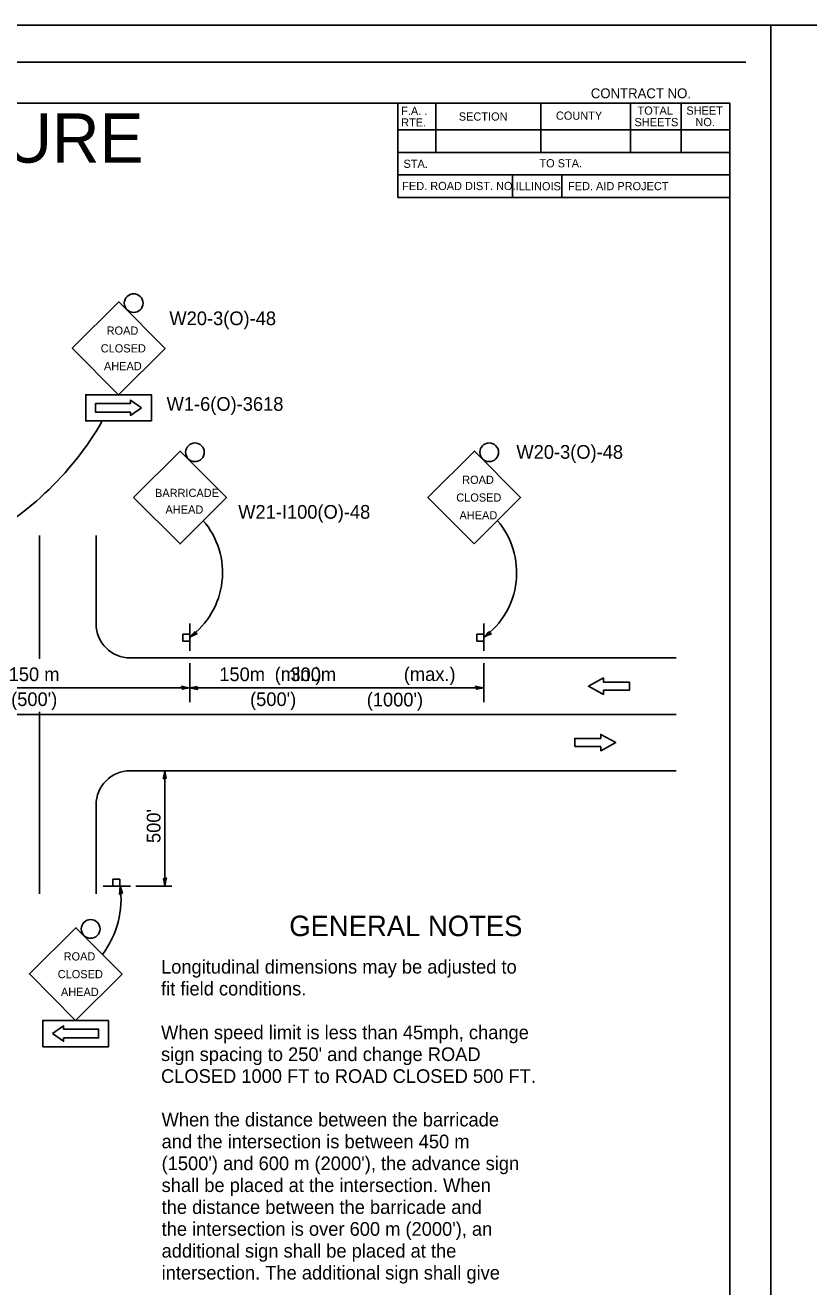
# Model space of a CAD drawing. Extents: x 2147643 to 2167443, y 2146757 to 2149469.
# Drawn here: x 2152589 to 2153066, y 2147855 to 2148625 of the extents above; entities that cross this region are included whole.
import ezdxf

# ---------------------------------------------------------------- set-up
doc = ezdxf.new("R2010")
doc.units = 0
for name, color, linetype in [('Alignment_EX_50 Centerline', 7, 'Continuous'), ('Design_PR_EOP', 7, 'Continuous'), ('Design_PR_Roadway Dimensions', 7, 'Continuous'), ('Design_PR_Roadway Notes', 7, 'Continuous'), ('Lighting_PR_Above Ground Items', 7, 'Continuous'), ('Sheets_General Details', 7, 'Continuous'), ('Sheets_Plotter Plotting Border', 7, 'Continuous'), ('Stage_Construction Notes', 7, 'Continuous'), ('Stage_Construction Traffic Control', 7, 'Continuous'), ('Topo_Advertising Sign', 7, 'Continuous')]:
    doc.layers.add(name, color=color, linetype=linetype)

msp = doc.modelspace()

# ---------------------------------------------------------------- linework, layer by layer
at = {"layer": 'Alignment_EX_50 Centerline'}
for p, q in [((2152597.42, 2148238.29), (2152597.42, 2148313.48)), ((2152413.04, 2148204.43), (2152985.39, 2148204.43)), ((2152597.42, 2148095.05), (2152597.42, 2148205.93))]:
    msp.add_line(p, q, dxfattribs=at)
at = {"layer": 'Design_PR_EOP'}
for p, q in [((2152631.79, 2148259.63), (2152631.79, 2148313.48)), ((2152652.62, 2148238.8), (2152985.39, 2148238.8)), ((2152652.62, 2148170.05), (2152985.39, 2148170.05)), ((2152631.79, 2148095.05), (2152631.79, 2148149.22))]:
    msp.add_line(p, q, dxfattribs=at)
for centre, start, end in [((2152652.62, 2148259.64), 180, 270), ((2152652.62, 2148149.22), 90, 180)]:
    msp.add_arc(centre, 20.83, start, end, dxfattribs=at)
at = {"layer": 'Design_PR_Roadway Dimensions'}
for p, q in [((2152688.88, 2148211.82), (2152688.88, 2148235.55)), ((2152868.17, 2148211.82), (2152868.17, 2148235.55)), ((2152433.31, 2148220.58), (2152688.88, 2148220.58)), ((2152688.88, 2148220.58), (2152868.17, 2148220.58)), ((2152673.74, 2148170.05), (2152673.74, 2148099.74)), ((2152656.05, 2148099.74), (2152678.02, 2148099.74))]:
    msp.add_line(p, q, dxfattribs=at)
for points in [[(2152693.54, 2148253.57), (2152692.64, 2148254.11), (2152691.97, 2148254.76), (2152690.64, 2148253.29), (2152688.88, 2148251.47), (2152691.32, 2148252.65)], [(2152872.83, 2148253.57), (2152871.94, 2148254.11), (2152871.27, 2148254.76), (2152869.94, 2148253.29), (2152868.17, 2148251.47), (2152870.61, 2148252.65)], [(2152683.88, 2148221.62), (2152684.29, 2148220.66), (2152684.44, 2148219.74), (2152686.38, 2148220.14), (2152688.88, 2148220.58), (2152686.21, 2148221.06)], [(2152693.88, 2148219.53), (2152693.47, 2148220.49), (2152693.31, 2148221.41), (2152691.38, 2148221.01), (2152688.88, 2148220.58), (2152691.55, 2148220.09)], [(2152863.17, 2148221.62), (2152863.58, 2148220.66), (2152863.74, 2148219.74), (2152865.67, 2148220.14), (2152868.17, 2148220.58), (2152865.51, 2148221.06)], [(2152672.7, 2148165.05), (2152673.66, 2148165.46), (2152674.58, 2148165.62), (2152674.17, 2148167.55), (2152673.74, 2148170.05), (2152673.26, 2148167.38)], [(2152674.79, 2148104.74), (2152673.83, 2148104.33), (2152672.91, 2148104.18), (2152673.31, 2148102.24), (2152673.74, 2148099.74), (2152674.23, 2148102.41)], [(2152646.14, 2148094.64), (2152647.03, 2148095.18), (2152647.92, 2148095.47), (2152647.24, 2148097.33), (2152646.45, 2148099.74), (2152646.36, 2148097.03)]]:
    msp.add_lwpolyline(points, close=True, dxfattribs=at)
for centre, radius, start, end in [((2152472.25, 2148476.76), 188.19, 295.82219, 330.2387), ((2152660.26, 2148290.8), 48.64, 306.04347, 40.66003), ((2152839.55, 2148290.8), 48.64, 306.04347, 40.66003), ((2152591.44, 2148091.75), 55.59, 322.71701, 8.26748)]:
    msp.add_arc(centre, radius, start, end, dxfattribs=at)
at = {"layer": 'Lighting_PR_Above Ground Items'}
for points in [[(2152956.92, 2148224.11), (2152941.09, 2148224.11), (2152941.09, 2148226.61), (2152931.93, 2148221.61), (2152941.09, 2148216.61), (2152941.09, 2148219.11), (2152956.92, 2148219.11)], [(2152923.6, 2148184.74), (2152939.43, 2148184.74), (2152939.43, 2148182.24), (2152948.59, 2148187.24), (2152939.43, 2148192.24), (2152939.43, 2148189.74), (2152923.6, 2148189.74)]]:
    msp.add_lwpolyline(points, close=True, dxfattribs=at)
at = {"layer": 'Sheets_General Details'}
for p, q in [((2151243.18, 2148624.6), (2153043.18, 2148624.6)), ((2153043.18, 2148624.6), (2153043.18, 2147479.6)), ((2153043.18, 2147479.6), (2153043.18, 2148624.6)), ((2153043.18, 2148624.6), (2154843.18, 2148624.6)), ((2151289.36, 2148602.1), (2153028.01, 2148602.1)), ((2151343.18, 2148577.1), (2153018.18, 2148577.1)), ((2152815.68, 2148577.1), (2152815.68, 2148519.6)), ((2152838.95, 2148577.1), (2152838.95, 2148547.1)), ((2152902.9, 2148577.1), (2152902.9, 2148547.1)), ((2152957.51, 2148577.1), (2152957.51, 2148547.1)), ((2152988.55, 2148577.1), (2152988.55, 2148547.1)), ((2153018.18, 2148577.1), (2153018.18, 2147527.1)), ((2152815.68, 2148560.85), (2153018.18, 2148560.85)), ((2152815.68, 2148547.1), (2153018.18, 2148547.1)), ((2152815.68, 2148533.35), (2153018.18, 2148533.35)), ((2152885.68, 2148533.35), (2152885.68, 2148519.6)), ((2152915.68, 2148533.35), (2152915.68, 2148519.6)), ((2152815.68, 2148519.6), (2153018.18, 2148519.6))]:
    msp.add_line(p, q, dxfattribs=at)
at = {"layer": 'Sheets_Plotter Plotting Border'}
for points in [[(2151243.18, 2148624.6), (2153043.18, 2148624.6), (2153043.18, 2147479.6), (2151243.18, 2147479.6)], [(2153043.18, 2148624.6), (2154843.18, 2148624.6), (2154843.18, 2147479.6), (2153043.18, 2147479.6)]]:
    msp.add_lwpolyline(points, close=True, dxfattribs=at)
at = {"layer": 'Stage_Construction Traffic Control'}
for points in [[(2152645.54, 2148399.34), (2152673.89, 2148427.55), (2152645.69, 2148455.9), (2152617.34, 2148427.69)], [(2152665.54, 2148383.35), (2152665.54, 2148399.34), (2152625.55, 2148399.34), (2152625.55, 2148383.35)], [(2152659.54, 2148391.34), (2152652.88, 2148386.68), (2152652.88, 2148388.68), (2152631.55, 2148388.68), (2152631.55, 2148394.01), (2152652.88, 2148394.01), (2152652.88, 2148396.01)], [(2152659.54, 2148391.34), (2152652.88, 2148396.01), (2152652.88, 2148394.01), (2152631.55, 2148394.01), (2152631.55, 2148388.68), (2152652.88, 2148388.68), (2152652.88, 2148386.68)], [(2152654.7, 2148336.6), (2152682.98, 2148308.32), (2152711.27, 2148336.6), (2152682.98, 2148364.89)], [(2152862.28, 2148308.39), (2152890.63, 2148336.6), (2152862.42, 2148364.95), (2152834.07, 2148336.74)], [(2152619.34, 2148017.79), (2152647.68, 2148046), (2152619.48, 2148074.35), (2152591.13, 2148046.14)], [(2152599.34, 2148001.79), (2152599.34, 2148017.79), (2152639.33, 2148017.79), (2152639.33, 2148001.79)], [(2152605.34, 2148009.79), (2152612, 2148005.13), (2152612, 2148007.13), (2152633.33, 2148007.13), (2152633.33, 2148012.46), (2152612, 2148012.46), (2152612, 2148014.46)], [(2152605.34, 2148009.79), (2152612, 2148014.46), (2152612, 2148012.46), (2152633.33, 2148012.46), (2152633.33, 2148007.13), (2152612, 2148007.13), (2152612, 2148005.13)]]:
    msp.add_lwpolyline(points, close=True, dxfattribs=at)
for centre in [(2152654.73, 2148455.17), (2152692.1, 2148364.22), (2152871.46, 2148364.21), (2152628.52, 2148073.61)]:
    msp.add_circle(centre, 5.7, dxfattribs=at)
at = {"layer": 'Topo_Advertising Sign'}
for p, q in [((2152688.88, 2148243.14), (2152688.88, 2148259.81)), ((2152868.17, 2148243.14), (2152868.17, 2148259.81)), ((2152636.13, 2148099.74), (2152652.8, 2148099.74))]:
    msp.add_line(p, q, dxfattribs=at)
for points in [[(2152684.71, 2148249.09), (2152688.88, 2148249.09), (2152688.88, 2148253.26), (2152684.71, 2148253.26)], [(2152864, 2148249.09), (2152868.17, 2148249.09), (2152868.17, 2148253.26), (2152864, 2148253.26)], [(2152642.08, 2148103.91), (2152642.08, 2148099.74), (2152646.25, 2148099.74), (2152646.25, 2148103.91)]]:
    msp.add_lwpolyline(points, close=True, dxfattribs=at)

# ---------------------------------------------------------------- texts
at = {"layer": 'Design_PR_Roadway Notes'}
for s, height, p in [('TRAFFIC CONTROL FOR ROAD CLOSURE', 30, (2151856.05, 2148540.82)), ('150 m', 8.333, (2152578.53, 2148224.7)), ('150m     300m  ', 8.3333, (2152706.91, 2148224.7)), ('(min.)', 8.333, (2152740.7, 2148224.83)), ('(max.)', 8.333, (2152819.4, 2148224.79)), ("(500')", 8.333, (2152580.03, 2148209.51)), ("(500')", 8.333, (2152725.69, 2148209.51)), ("(1000')", 8.333, (2152796.82, 2148209.26)), ('GENERAL NOTES', 12.5, (2152749.59, 2148069.21)), ('Longitudinal dimensions may be adjusted to', 8.3333, (2152671.42, 2148046.39)), ('fit field conditions.', 8.3333, (2152671.42, 2148033.06)), ('When speed limit is less than 45mph, change', 8.3333, (2152671.42, 2148006.39)), ("sign spacing to 250' and change ROAD", 8.3333, (2152671.42, 2147993.06)), ('CLOSED 1000 FT to ROAD CLOSED 500 FT.', 8.3333, (2152671.42, 2147979.72)), ('When the distance between the barricade', 8.3333, (2152671.77, 2147953.19)), ('and the intersection is between 450 m', 8.3333, (2152671.77, 2147939.86)), ("(1500') and 600 m (2000'), the advance sign", 8.3333, (2152671.77, 2147926.53)), ('shall be placed at the intersection. When', 8.3333, (2152671.77, 2147913.19)), ('the distance between the barricade and', 8.3333, (2152671.77, 2147899.86)), ("the intersection is over 600 m (2000'), an", 8.3333, (2152671.77, 2147886.53)), ('additional sign shall be placed at the', 8.3333, (2152671.77, 2147873.19)), ('intersection. The additional sign shall give', 8.3333, (2152671.77, 2147859.86))]:
    msp.add_text(s, height=height, dxfattribs=at).set_placement(p)
msp.add_text("500'", height=8.333, rotation=90, dxfattribs=at).set_placement((2152671.07, 2148125.99))
at = {"layer": 'Sheets_General Details'}
for s, height, p in [('CONTRACT NO.      ', 6, (2152933.4, 2148580.1)), ('F.A. .', 5, (2152817.78, 2148569.86)), ('TOTAL', 4.999, (2152961.9, 2148570.04)), ('SHEET', 4.999, (2152991.63, 2148570.09)), ('RTE.', 5, (2152817.78, 2148562.86)), ('SECTION', 4.999, (2152852.92, 2148566.44)), ('COUNTY', 4.999, (2152912.14, 2148566.98)), ('SHEETS', 4.999, (2152960.03, 2148563.04)), ('NO.', 4.999, (2152997.16, 2148563.09)), ('STA.', 4.999, (2152819.21, 2148537.64)), ('TO STA.', 4.999, (2152902.08, 2148537.92)), ('FED. ROAD DIST. NO.  ', 4.999, (2152818.45, 2148524.09)), ('ILLINOIS', 4.999, (2152887.65, 2148523.94)), ('FED. AID PROJECT', 4.999, (2152919.49, 2148524.03))]:
    msp.add_text(s, height=height, dxfattribs=at).set_placement(p)
at = {"layer": 'Stage_Construction Notes'}
for s, p in [('W20-3(O)-48', (2152676.5, 2148441.74)), ('W1-6(O)-3618', (2152674.8, 2148389.52)), ('W20-3(O)-48', (2152888.04, 2148360.27)), ('W21-I100(O)-48', (2152718.46, 2148323.73))]:
    msp.add_text(s, height=8.3333, dxfattribs=at).set_placement(p)
at = {"layer": 'Stage_Construction Traffic Control'}
for s, p in [('ROAD', (2152638.25, 2148435.92)), ('CLOSED', (2152634.66, 2148425.09)), ('AHEAD', (2152636.61, 2148414.26)), ('ROAD', (2152854.98, 2148344.97)), ('BARRICADE', (2152667.73, 2148336.94)), ('CLOSED', (2152851.39, 2148334.14)), ('AHEAD', (2152674.13, 2148326.8)), ('AHEAD', (2152853.35, 2148323.31)), ('ROAD', (2152612.04, 2148054.37)), ('CLOSED', (2152608.45, 2148043.54)), ('AHEAD', (2152610.4, 2148032.71))]:
    msp.add_text(s, height=5, dxfattribs=at).set_placement(p)

doc.saveas('drawing.dxf')
